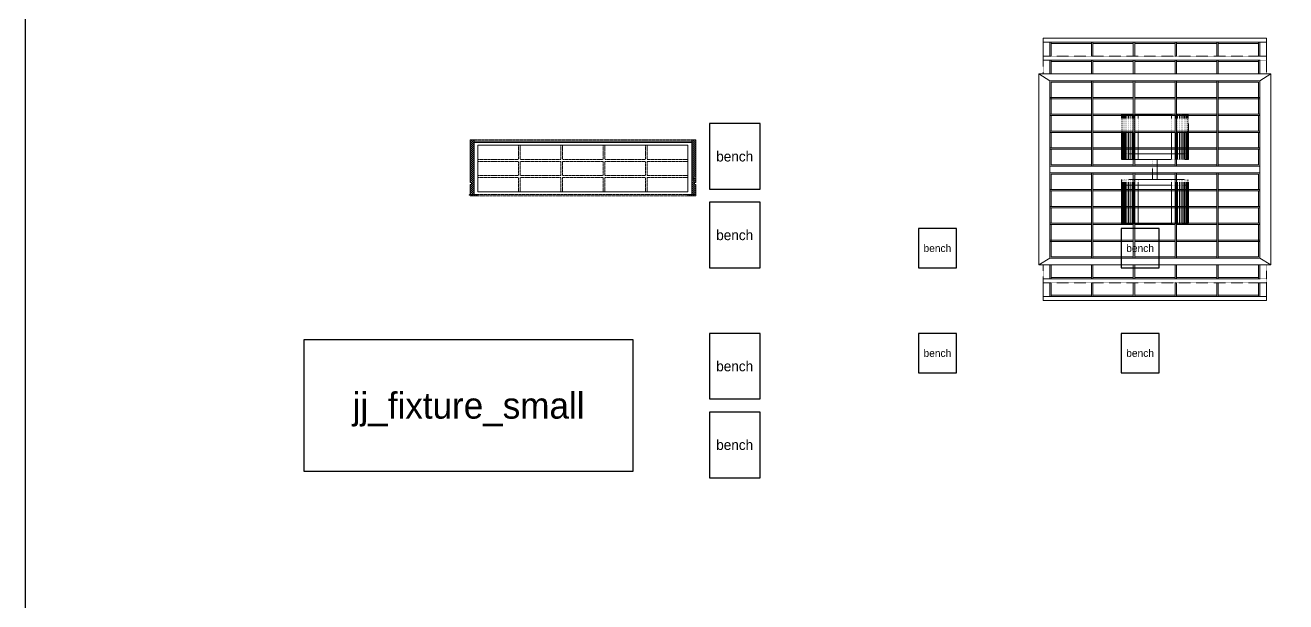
# Model space of a CAD drawing. Header units: metres. Extents: x 0 to 11348, y 0 to 11743.
# Drawn here: x 0 to 5645, y 3584 to 6165 of the extents above; entities that cross this region are included whole.
import ezdxf
from ezdxf.enums import TextEntityAlignment as Align

# ---------------------------------------------------------------- set-up
doc = ezdxf.new("R2010")
doc.units = ezdxf.units.M
doc.linetypes.add('a_p6_plan_L18$0$HIDDEN', pattern=[0.375, 0.25, -0.125])
doc.linetypes.add('ACAD_ISO03W100', pattern=[30, 12, -18])
for name, color, linetype in [('FixtureLabels', 2, 'Continuous'), ('Fixtures', 3, 'Continuous'), ('FloorPlan', 1, 'Continuous')]:
    doc.layers.add(name, color=color, linetype=linetype)
for name, color, linetype, lineweight in [('I-LK DIM', 252, 'Continuous', 5), ('I-LK FF&E', 1, 'Continuous', 9), ('LN-ELEVATION-1', 81, 'Continuous', 13), ('LN-ELEVATION-2', 103, 'Continuous', 20), ('LN-ELEVATION-3', 125, 'a_p6_plan_L18$0$HIDDEN', 18), ('LN-ELEVATION-4', 145, 'Continuous', 13), ('LN-ELEVATION-5', 167, 'Continuous', 5), ('LN-HATCH', 251, 'Continuous', 0)]:
    doc.layers.add(name, color=color, linetype=linetype, lineweight=lineweight)
pattern_1 = [(45, (7858558.917, 3503823.203), (-4.4901280605, 4.4901280605), [])]

# ---------------------------------------------------------------- blocks, each defined once
blk = doc.blocks.new('1010mm vc plan')
at = {"layer": 'LN-HATCH', "ltscale": 0.5}
h = blk.add_hatch(dxfattribs=at)
h.set_pattern_fill('ANSI31', color=256, scale=2)
h.set_pattern_definition([(45, (3761554.586, 1795022.936), (-4.490128061, 4.490128061), [])])
h.paths.add_polyline_path([(-505.2, 24), (-505.2, -166), (-499.2, -166), (-499.2, -176), (-505.2, -176), (-505.2, -220), (-487.2, -220), (-487.2, 24)])
h = blk.add_hatch(dxfattribs=at)
h.set_pattern_fill('ANSI31', color=256, scale=2)
h.set_pattern_definition(pattern_1)
h.paths.add_polyline_path([(504.8, 24), (504.8, -166), (498.8, -166), (498.8, -176), (504.8, -176), (504.8, -220), (486.8, -220), (486.8, 24)])
h = blk.add_hatch(dxfattribs=at)
h.set_pattern_fill('ANSI31', color=256, scale=2)
h.set_pattern_definition([(45, (7858741.917, 3503823.203), (-4.4901280605, 4.4901280605), [])])
h.paths.add_polyline_path([(-470.2, -220), (-470.2, -226), (-505.2, -226), (-505.2, -220)])
h = blk.add_hatch(dxfattribs=at)
h.set_pattern_fill('ANSI31', color=256, scale=2)
h.set_pattern_definition(pattern_1)
h.paths.add_polyline_path([(476.8, -220), (476.8, -226), (511.8, -226), (511.8, -220)])
at = {"layer": 'LN-ELEVATION-1', "ltscale": 0.5}
for points in [[(-505.2, 24), (-505.2, -166), (-499.2, -166), (-499.2, -176), (-505.2, -176), (-505.2, -220), (-487.2, -220), (-487.2, 24)], [(486.8, 12), (-487.2, 12), (-487.2, 18), (486.8, 18)], [(504.8, 24), (504.8, -166), (498.8, -166), (498.8, -176), (504.8, -176), (504.8, -220), (486.8, -220), (486.8, 24)], [(-470.2, -220), (-470.2, -226), (-505.2, -226), (-505.2, -220)], [(469.8, -220), (469.8, -226), (504.8, -226), (504.8, -220)]]:
    blk.add_lwpolyline(points, close=True, dxfattribs=at)
at = {"layer": 'LN-ELEVATION-2', "ltscale": 0.5}
blk.add_lwpolyline([(470.2, 0), (-470.2, 0), (-470.2, -208), (470.2, -208)], close=True, dxfattribs=at)
at = {"layer": 'LN-ELEVATION-3', "ltscale": 0.5}
for p, q in [((-487.2, 24), (486.8, 24)), ((-470.2, -220), (469.8, -220)), ((469.8, -226), (-470.2, -226))]:
    blk.add_line(p, q, dxfattribs=at)
for points in [[(-470.2, 0), (-288.5, 0), (-288.5, -64), (-470.2, -64)], [(-280.5, 0), (-98.8, 0), (-98.8, -64), (-280.5, -64)], [(-90.8, 0), (90.8, 0), (90.8, -64), (-90.8, -64)], [(98.8, 0), (280.5, 0), (280.5, -64), (98.8, -64)], [(288.5, 0), (470.2, 0), (470.2, -64), (288.5, -64)], [(-470.2, -136), (-288.5, -136), (-288.5, -72), (-470.2, -72)], [(-280.5, -72), (-98.8, -72), (-98.8, -136), (-280.5, -136)], [(-90.8, -72), (90.8, -72), (90.8, -136), (-90.8, -136)], [(98.8, -72), (280.5, -72), (280.5, -136), (98.8, -136)], [(288.5, -72), (470.2, -72), (470.2, -136), (288.5, -136)], [(-470.2, -144), (-288.5, -144), (-288.5, -208), (-470.2, -208)], [(-280.5, -144), (-98.8, -144), (-98.8, -208), (-280.5, -208)], [(-90.8, -144), (90.8, -144), (90.8, -208), (-90.8, -208)], [(98.8, -144), (280.5, -144), (280.5, -208), (98.8, -208)], [(288.5, -144), (470.2, -144), (470.2, -208), (288.5, -208)]]:
    blk.add_lwpolyline(points, close=True, dxfattribs=at)
blk = doc.blocks.new('VC_FIXTURE_MEDIUM_1')
at = {"layer": 'I-LK FF&E', "xscale": -1}
blk.add_blockref('1010MM VC PLAN', (511.8, 226), dxfattribs=at)
blk = doc.blocks.new('euro mirror')
at = {"layer": 'LN-ELEVATION-4', "linetype": 'ACAD_ISO03W100', "ltscale": 0.1}
blk.add_lwpolyline([(0, 47.3), (0, -41.5), (-20, -41.5), (-20, 47.3)], close=True, dxfattribs=at)
at = {"layer": 'LN-ELEVATION-5', "linetype": 'ACAD_ISO03W100', "ltscale": 0.1}
for p, q in [((-159.9, 246.9), (-159.9, 47.3)), ((-159.7, 246.9), (-159.7, 47.3)), ((-159.4, 246.9), (-159.4, 47.3)), ((-159, 246.9), (-159, 47.3)), ((-158.5, 246.9), (-158.5, 47.3)), ((-157.9, 246.9), (-157.9, 47.3)), ((-157.1, 246.9), (-157.1, 47.3)), ((-156.1, 246.9), (-156.1, 47.3)), ((-154.1, 246.9), (-154.1, 47.3)), ((-151.1, 246.9), (-151.1, 47.3)), ((-146.1, 246.9), (-146.1, 47.3)), ((-141.1, 246.9), (-141.1, 47.3)), ((-135.1, 246.9), (-135.1, 47.3)), ((-128.1, 246.9), (-128.1, 47.3)), ((-120.1, 246.9), (-120.1, 47.3)), ((-111.1, 246.9), (-111.1, 47.3)), ((-102.1, 246.9), (-102.1, 47.3)), ((-85, 246.9), (-85, 47.3)), ((65, 246.9), (65, 47.3)), ((82.1, 246.9), (82.1, 47.3)), ((91.1, 246.9), (91.1, 47.3)), ((100.1, 246.9), (100.1, 47.3)), ((108.1, 246.9), (108.1, 47.3)), ((115.1, 246.9), (115.1, 47.3)), ((121.1, 246.9), (121.1, 47.3)), ((126.1, 246.9), (126.1, 47.3)), ((131.1, 246.9), (131.1, 47.3)), ((134.1, 246.9), (134.1, 47.3)), ((136.1, 246.9), (136.1, 47.3)), ((137.1, 246.9), (137.1, 47.3)), ((137.9, 246.9), (137.9, 47.3)), ((138.5, 246.9), (138.5, 47.3)), ((139, 246.9), (139, 47.3)), ((139.4, 246.9), (139.4, 47.3)), ((139.7, 246.9), (139.7, 47.3)), ((139.9, 246.9), (139.9, 47.3)), ((-159.9, -41.5), (-159.9, -241.1)), ((-159.7, -41.5), (-159.7, -241.1)), ((-159.4, -41.5), (-159.4, -241.1)), ((-159, -41.5), (-159, -241.1)), ((-158.5, -41.5), (-158.5, -241.1)), ((-157.9, -41.5), (-157.9, -241.1)), ((-157.1, -41.5), (-157.1, -241.1)), ((-156.1, -41.5), (-156.1, -241.1)), ((-154.1, -41.5), (-154.1, -241.1)), ((-151.1, -41.5), (-151.1, -241.1)), ((-146.1, -41.5), (-146.1, -241.1)), ((-141.1, -41.5), (-141.1, -241.1)), ((-135.1, -41.5), (-135.1, -241.1)), ((-128.1, -41.5), (-128.1, -241.1)), ((-120.1, -41.5), (-120.1, -241.1)), ((-111.1, -41.5), (-111.1, -241.1)), ((-102.1, -41.5), (-102.1, -241.1)), ((-85, -41.5), (-85, -241.1)), ((65, -41.5), (65, -241.1)), ((82.1, -41.5), (82.1, -241.1)), ((91.1, -41.5), (91.1, -241.1)), ((100.1, -41.5), (100.1, -241.1)), ((108.1, -41.5), (108.1, -241.1)), ((115.1, -41.5), (115.1, -241.1)), ((121.1, -41.5), (121.1, -241.1)), ((126.1, -41.5), (126.1, -241.1)), ((131.1, -41.5), (131.1, -241.1)), ((134.1, -41.5), (134.1, -241.1)), ((136.1, -41.5), (136.1, -241.1)), ((137.1, -41.5), (137.1, -241.1)), ((137.9, -41.5), (137.9, -241.1)), ((138.5, -41.5), (138.5, -241.1)), ((139, -41.5), (139, -241.1)), ((139.4, -41.5), (139.4, -241.1)), ((139.7, -41.5), (139.7, -241.1)), ((139.9, -41.5), (139.9, -241.1))]:
    blk.add_line(p, q, dxfattribs=at)
for points in [[(140, 73), (140, 246.9), (-160, 246.9), (-160, 73)], [(140, -67.1), (140, -241.1), (-160, -241.1), (-160, -67.1)]]:
    blk.add_lwpolyline(points, dxfattribs=at)
for points in [[(140, 73), (140, 47.3), (-160, 47.3), (-160, 73)], [(140, -41.5), (140, -67.1), (-160, -67.1), (-160, -41.5)]]:
    blk.add_lwpolyline(points, close=True, dxfattribs=at)
blk = doc.blocks.new('eurocenter 1040')
at = {"layer": 'LN-ELEVATION-1'}
for points in [[(-470, -327.4), (470, -327.4), (470, 467.6), (-470, 467.6)], [(-470, 85.1), (470, 85.1), (470, 467.6), (-470, 467.6)], [(-283.2, 85.1), (-277.2, 85.1), (-277.2, 467.6), (-283.2, 467.6)], [(-96.4, 85.1), (-90.4, 85.1), (-90.4, 467.6), (-96.4, 467.6)], [(90.4, 85.1), (96.4, 85.1), (96.4, 467.6), (90.4, 467.6)], [(277.2, 85.1), (283.2, 85.1), (283.2, 467.6), (277.2, 467.6)], [(-470, 386.6), (-283.2, 386.6), (-283.2, 392.6), (-470, 392.6)], [(-277.2, 386.6), (-96.4, 386.6), (-96.4, 392.6), (-277.2, 392.6)], [(-90.4, 386.6), (90.4, 386.6), (90.4, 392.6), (-90.4, 392.6)], [(96.4, 386.6), (277.2, 386.6), (277.2, 392.6), (96.4, 392.6)], [(283.2, 386.6), (470, 386.6), (470, 392.6), (283.2, 392.6)], [(-470, 311.2), (-283.2, 311.2), (-283.2, 317.2), (-470, 317.2)], [(-277.2, 311.2), (-96.4, 311.2), (-96.4, 317.2), (-277.2, 317.2)], [(-90.4, 311.2), (90.4, 311.2), (90.4, 317.2), (-90.4, 317.2)], [(96.4, 311.2), (277.2, 311.2), (277.2, 317.2), (96.4, 317.2)], [(283.2, 311.2), (470, 311.2), (470, 317.2), (283.2, 317.2)], [(-470, 235.8), (-283.2, 235.8), (-283.2, 241.8), (-470, 241.8)], [(-277.2, 235.8), (-96.4, 235.8), (-96.4, 241.8), (-277.2, 241.8)], [(-90.4, 235.8), (90.4, 235.8), (90.4, 241.8), (-90.4, 241.8)], [(96.4, 235.8), (277.2, 235.8), (277.2, 241.8), (96.4, 241.8)], [(283.2, 235.8), (470, 235.8), (470, 241.8), (283.2, 241.8)], [(-470, 160.4), (-283.2, 160.4), (-283.2, 166.4), (-470, 166.4)], [(-277.2, 160.4), (-96.4, 160.4), (-96.4, 166.4), (-277.2, 166.4)], [(-90.4, 160.4), (90.4, 160.4), (90.4, 166.4), (-90.4, 166.4)], [(96.4, 160.4), (277.2, 160.4), (277.2, 166.4), (96.4, 166.4)], [(283.2, 160.4), (470, 160.4), (470, 166.4), (283.2, 166.4)], [(-470, 85.1), (470, 85.1), (470, 55.1), (-470, 55.1)], [(-470, 55.1), (470, 55.1), (470, -327.4), (-470, -327.4)], [(-283.2, 55.1), (-277.2, 55.1), (-277.2, -327.4), (-283.2, -327.4)], [(-96.4, 55.1), (-90.4, 55.1), (-90.4, -327.4), (-96.4, -327.4)], [(90.4, 55.1), (96.4, 55.1), (96.4, -327.4), (90.4, -327.4)], [(277.2, 55.1), (283.2, 55.1), (283.2, -327.4), (277.2, -327.4)], [(-470, -20.3), (-283.2, -20.3), (-283.2, -26.3), (-470, -26.3)], [(-277.2, -20.3), (-96.4, -20.3), (-96.4, -26.3), (-277.2, -26.3)], [(-90.4, -20.3), (90.4, -20.3), (90.4, -26.3), (-90.4, -26.3)], [(96.4, -20.3), (277.2, -20.3), (277.2, -26.3), (96.4, -26.3)], [(283.2, -20.3), (470, -20.3), (470, -26.3), (283.2, -26.3)], [(-470, -95.7), (-283.2, -95.7), (-283.2, -101.7), (-470, -101.7)], [(-277.2, -95.7), (-96.4, -95.7), (-96.4, -101.7), (-277.2, -101.7)], [(-90.4, -95.7), (90.4, -95.7), (90.4, -101.7), (-90.4, -101.7)], [(96.4, -95.7), (277.2, -95.7), (277.2, -101.7), (96.4, -101.7)], [(283.2, -95.7), (470, -95.7), (470, -101.7), (283.2, -101.7)], [(-470, -171.1), (-283.2, -171.1), (-283.2, -177.1), (-470, -177.1)], [(-277.2, -171.1), (-96.4, -171.1), (-96.4, -177.1), (-277.2, -177.1)], [(-90.4, -171.1), (90.4, -171.1), (90.4, -177.1), (-90.4, -177.1)], [(96.4, -171.1), (277.2, -171.1), (277.2, -177.1), (96.4, -177.1)], [(283.2, -171.1), (470, -171.1), (470, -177.1), (283.2, -177.1)], [(-470, -246.4), (-283.2, -246.4), (-283.2, -252.4), (-470, -252.4)], [(-277.2, -246.4), (-96.4, -246.4), (-96.4, -252.4), (-277.2, -252.4)], [(-90.4, -246.4), (90.4, -246.4), (90.4, -252.4), (-90.4, -252.4)], [(96.4, -246.4), (277.2, -246.4), (277.2, -252.4), (96.4, -252.4)], [(283.2, -246.4), (470, -246.4), (470, -252.4), (283.2, -252.4)]]:
    blk.add_lwpolyline(points, close=True, dxfattribs=at)
for points in [[(-283.2, 461.6), (-464, 461.6), (-464, 317.2)], [(-96.4, 461.6), (-277.2, 461.6)], [(90.4, 461.6), (-90.4, 461.6)], [(277.2, 461.6), (96.4, 461.6)], [(464, 317.2), (464, 461.6), (283.2, 461.6)], [(-464, 311.2), (-464, 241.8)], [(464, 241.8), (464, 311.2)], [(-464, 235.8), (-464, 166.4)], [(464, 166.4), (464, 235.8)], [(-464, 160.4), (-464, 91.1), (-283.2, 91.1)], [(283.2, 91.1), (464, 91.1), (464, 160.4)], [(-277.2, 91.1), (-96.4, 91.1)], [(-90.4, 91.1), (90.4, 91.1)], [(96.4, 91.1), (277.2, 91.1)], [(-464, -20.3), (-464, 49.1), (-283.2, 49.1)], [(-277.2, 49.1), (-96.4, 49.1)], [(-90.4, 49.1), (90.4, 49.1)], [(96.4, 49.1), (277.2, 49.1)], [(283.2, 49.1), (464, 49.1), (464, -20.3)], [(-464, -95.7), (-464, -26.3)], [(464, -26.3), (464, -95.7)], [(-464, -171.1), (-464, -101.7)], [(464, -101.7), (464, -171.1)], [(-283.2, -321.4), (-464, -321.4), (-464, -177.1)], [(464, -177.1), (464, -321.4), (283.2, -321.4)], [(-96.4, -321.4), (-277.2, -321.4)], [(90.4, -321.4), (-90.4, -321.4)], [(277.2, -321.4), (96.4, -321.4)]]:
    blk.add_lwpolyline(points, dxfattribs=at)
at = {"layer": 'LN-ELEVATION-2'}
blk.add_lwpolyline([(-520, -357.4), (520, -357.4), (520, 497.6), (-520, 497.6)], close=True, dxfattribs=at)
for points in [[(-470, 467.6), (-520, 497.6)], [(470, 467.6), (520, 497.6)], [(-470, -327.4), (-520, -357.4)], [(470, -327.4), (520, -357.4)]]:
    blk.add_lwpolyline(points, dxfattribs=at)
at = {"layer": 'LN-ELEVATION-3'}
for points in [[(-500, 559.6), (500, 559.6), (500, 577.6), (-500, 577.6)], [(-500, 497.6), (-470, 497.6), (-470, 559.6), (-500, 559.6)], [(470, 497.6), (500, 497.6), (500, 559.6), (470, 559.6)], [(-500, -357.4), (-470, -357.4), (-470, -419.4), (-500, -419.4)], [(470, -357.4), (500, -357.4), (500, -419.4), (470, -419.4)], [(-500, -419.4), (500, -419.4), (500, -437.4), (-500, -437.4)]]:
    blk.add_lwpolyline(points, close=True, dxfattribs=at)
at = {"layer": 'LN-ELEVATION-4'}
for points in [[(-500, 639.6), (500, 639.6), (500, 657.6), (-500, 657.6)], [(-500, 577.6), (-470, 577.6), (-470, 639.6), (-500, 639.6)], [(470, 577.6), (500, 577.6), (500, 639.6), (470, 639.6)], [(-470, 497.6), (-464, 497.6), (-464, 559.6), (-470, 559.6)], [(-464, 553.6), (-283.2, 553.6), (-283.2, 559.6), (-464, 559.6)], [(-283.2, 497.6), (-277.2, 497.6), (-277.2, 559.6), (-283.2, 559.6)], [(-277.2, 553.6), (-96.4, 553.6), (-96.4, 559.6), (-277.2, 559.6)], [(-96.4, 497.6), (-90.4, 497.6), (-90.4, 559.6), (-96.4, 559.6)], [(-90.4, 553.6), (90.4, 553.6), (90.4, 559.6), (-90.4, 559.6)], [(90.4, 497.6), (96.4, 497.6), (96.4, 559.6), (90.4, 559.6)], [(96.4, 553.6), (277.2, 553.6), (277.2, 559.6), (96.4, 559.6)], [(277.2, 497.6), (283.2, 497.6), (283.2, 559.6), (277.2, 559.6)], [(283.2, 553.6), (464, 553.6), (464, 559.6), (283.2, 559.6)], [(464, 497.6), (470, 497.6), (470, 559.6), (464, 559.6)], [(-470, -357.4), (-464, -357.4), (-464, -419.4), (-470, -419.4)], [(-283.2, -357.4), (-277.2, -357.4), (-277.2, -419.4), (-283.2, -419.4)], [(-96.4, -357.4), (-90.4, -357.4), (-90.4, -419.4), (-96.4, -419.4)], [(90.4, -357.4), (96.4, -357.4), (96.4, -419.4), (90.4, -419.4)], [(277.2, -357.4), (283.2, -357.4), (283.2, -419.4), (277.2, -419.4)], [(464, -357.4), (470, -357.4), (470, -419.4), (464, -419.4)], [(-500, -437.4), (-470, -437.4), (-470, -499.4), (-500, -499.4)], [(-464, -413.4), (-283.2, -413.4), (-283.2, -419.4), (-464, -419.4)], [(-277.2, -413.4), (-96.4, -413.4), (-96.4, -419.4), (-277.2, -419.4)], [(-90.4, -413.4), (90.4, -413.4), (90.4, -419.4), (-90.4, -419.4)], [(96.4, -413.4), (277.2, -413.4), (277.2, -419.4), (96.4, -419.4)], [(283.2, -413.4), (464, -413.4), (464, -419.4), (283.2, -419.4)], [(470, -437.4), (500, -437.4), (500, -499.4), (470, -499.4)], [(-500, -499.4), (500, -499.4), (500, -517.4), (-500, -517.4)]]:
    blk.add_lwpolyline(points, close=True, dxfattribs=at)
at = {"layer": 'LN-ELEVATION-5'}
for points in [[(-470, 577.6), (-464, 577.6), (-464, 639.6), (-470, 639.6)], [(-464, 633.6), (-283.2, 633.6), (-283.2, 639.6), (-464, 639.6)], [(-283.2, 577.6), (-277.2, 577.6), (-277.2, 639.6), (-283.2, 639.6)], [(-277.2, 633.6), (-96.4, 633.6), (-96.4, 639.6), (-277.2, 639.6)], [(-96.4, 577.6), (-90.4, 577.6), (-90.4, 639.6), (-96.4, 639.6)], [(-90.4, 633.6), (90.4, 633.6), (90.4, 639.6), (-90.4, 639.6)], [(90.4, 577.6), (96.4, 577.6), (96.4, 639.6), (90.4, 639.6)], [(96.4, 633.6), (277.2, 633.6), (277.2, 639.6), (96.4, 639.6)], [(277.2, 577.6), (283.2, 577.6), (283.2, 639.6), (277.2, 639.6)], [(283.2, 633.6), (464, 633.6), (464, 639.6), (283.2, 639.6)], [(464, 577.6), (470, 577.6), (470, 639.6), (464, 639.6)], [(-470, -437.4), (-464, -437.4), (-464, -499.4), (-470, -499.4)], [(-283.2, -437.4), (-277.2, -437.4), (-277.2, -499.4), (-283.2, -499.4)], [(-96.4, -437.4), (-90.4, -437.4), (-90.4, -499.4), (-96.4, -499.4)], [(90.4, -437.4), (96.4, -437.4), (96.4, -499.4), (90.4, -499.4)], [(277.2, -437.4), (283.2, -437.4), (283.2, -499.4), (277.2, -499.4)], [(464, -437.4), (470, -437.4), (470, -499.4), (464, -499.4)], [(-464, -493.4), (-283.2, -493.4), (-283.2, -499.4), (-464, -499.4)], [(-277.2, -493.4), (-96.4, -493.4), (-96.4, -499.4), (-277.2, -499.4)], [(-90.4, -493.4), (90.4, -493.4), (90.4, -499.4), (-90.4, -499.4)], [(96.4, -493.4), (277.2, -493.4), (277.2, -499.4), (96.4, -499.4)], [(283.2, -493.4), (464, -493.4), (464, -499.4), (283.2, -499.4)]]:
    blk.add_lwpolyline(points, close=True, dxfattribs=at)
at = {"layer": 'I-LK DIM'}
blk.add_blockref('EURO MIRROR', (10, 67.1), dxfattribs=at)
blk = doc.blocks.new('EURO_CENTRE_1')
at = {"layer": 'I-LK FF&E'}
blk.add_blockref('EUROCENTER 1040', (520, 517.4), dxfattribs=at)

msp = doc.modelspace()

# ---------------------------------------------------------------- linework, layer by layer
at = {"layer": 'Fixtures'}
for points in [[(3063.9, 5431.2), (3290.8, 5431.2), (3290.8, 5724.8), (3063.9, 5724.8)], [(3063.9, 5078.9), (3290.8, 5078.9), (3290.8, 5372.5), (3063.9, 5372.5)], [(4000.1, 5078.9), (4170.3, 5078.9), (4170.3, 5255), (4000.1, 5255)], [(4907.9, 5078.9), (5078.1, 5078.9), (5078.1, 5255), (4907.9, 5255)], [(1248.2, 4168.8), (2723.4, 4168.8), (2723.4, 4756), (1248.2, 4756)], [(3063.9, 4491.7), (3290.8, 4491.7), (3290.8, 4785.3), (3063.9, 4785.3)], [(4000.1, 4609.2), (4170.3, 4609.2), (4170.3, 4785.3), (4000.1, 4785.3)], [(4907.9, 4609.2), (5078.1, 4609.2), (5078.1, 4785.3), (4907.9, 4785.3)], [(3063.9, 4139.4), (3290.8, 4139.4), (3290.8, 4433), (3063.9, 4433)]]:
    msp.add_lwpolyline(points, close=True, dxfattribs=at)
at = {"layer": 'FloorPlan'}
msp.add_lwpolyline([(0, 0), (11347.7, 0), (11347.7, 11743.1), (0, 11743.1), (0, 0)], close=True, dxfattribs=at)

# ---------------------------------------------------------------- block references
for name, p in [('EURO_CENTRE_1', (4539.1, 4932.1)), ('VC_FIXTURE_MEDIUM_1', (1985.8, 5401.8))]:
    msp.add_blockref(name, p)

# ---------------------------------------------------------------- texts
at = {"layer": 'FixtureLabels'}
for s, height, p in [('bench', 45.39, (3177.4, 5578)), ('bench', 45.39, (3177.4, 5225.7)), ('bench', 34.04, (4085.2, 5167)), ('bench', 34.04, (4993, 5167)), ('bench', 34.04, (4085.2, 4697.2)), ('bench', 34.04, (4993, 4697.2)), ('bench', 45.39, (3177.4, 4638.5)), ('jj_fixture_small', 117.431, (1985.8, 4462.4)), ('bench', 45.39, (3177.4, 4286.2))]:
    msp.add_text(s, height=height, dxfattribs=at).set_placement(p, align=Align.MIDDLE_CENTER)

doc.saveas('drawing.dxf')
